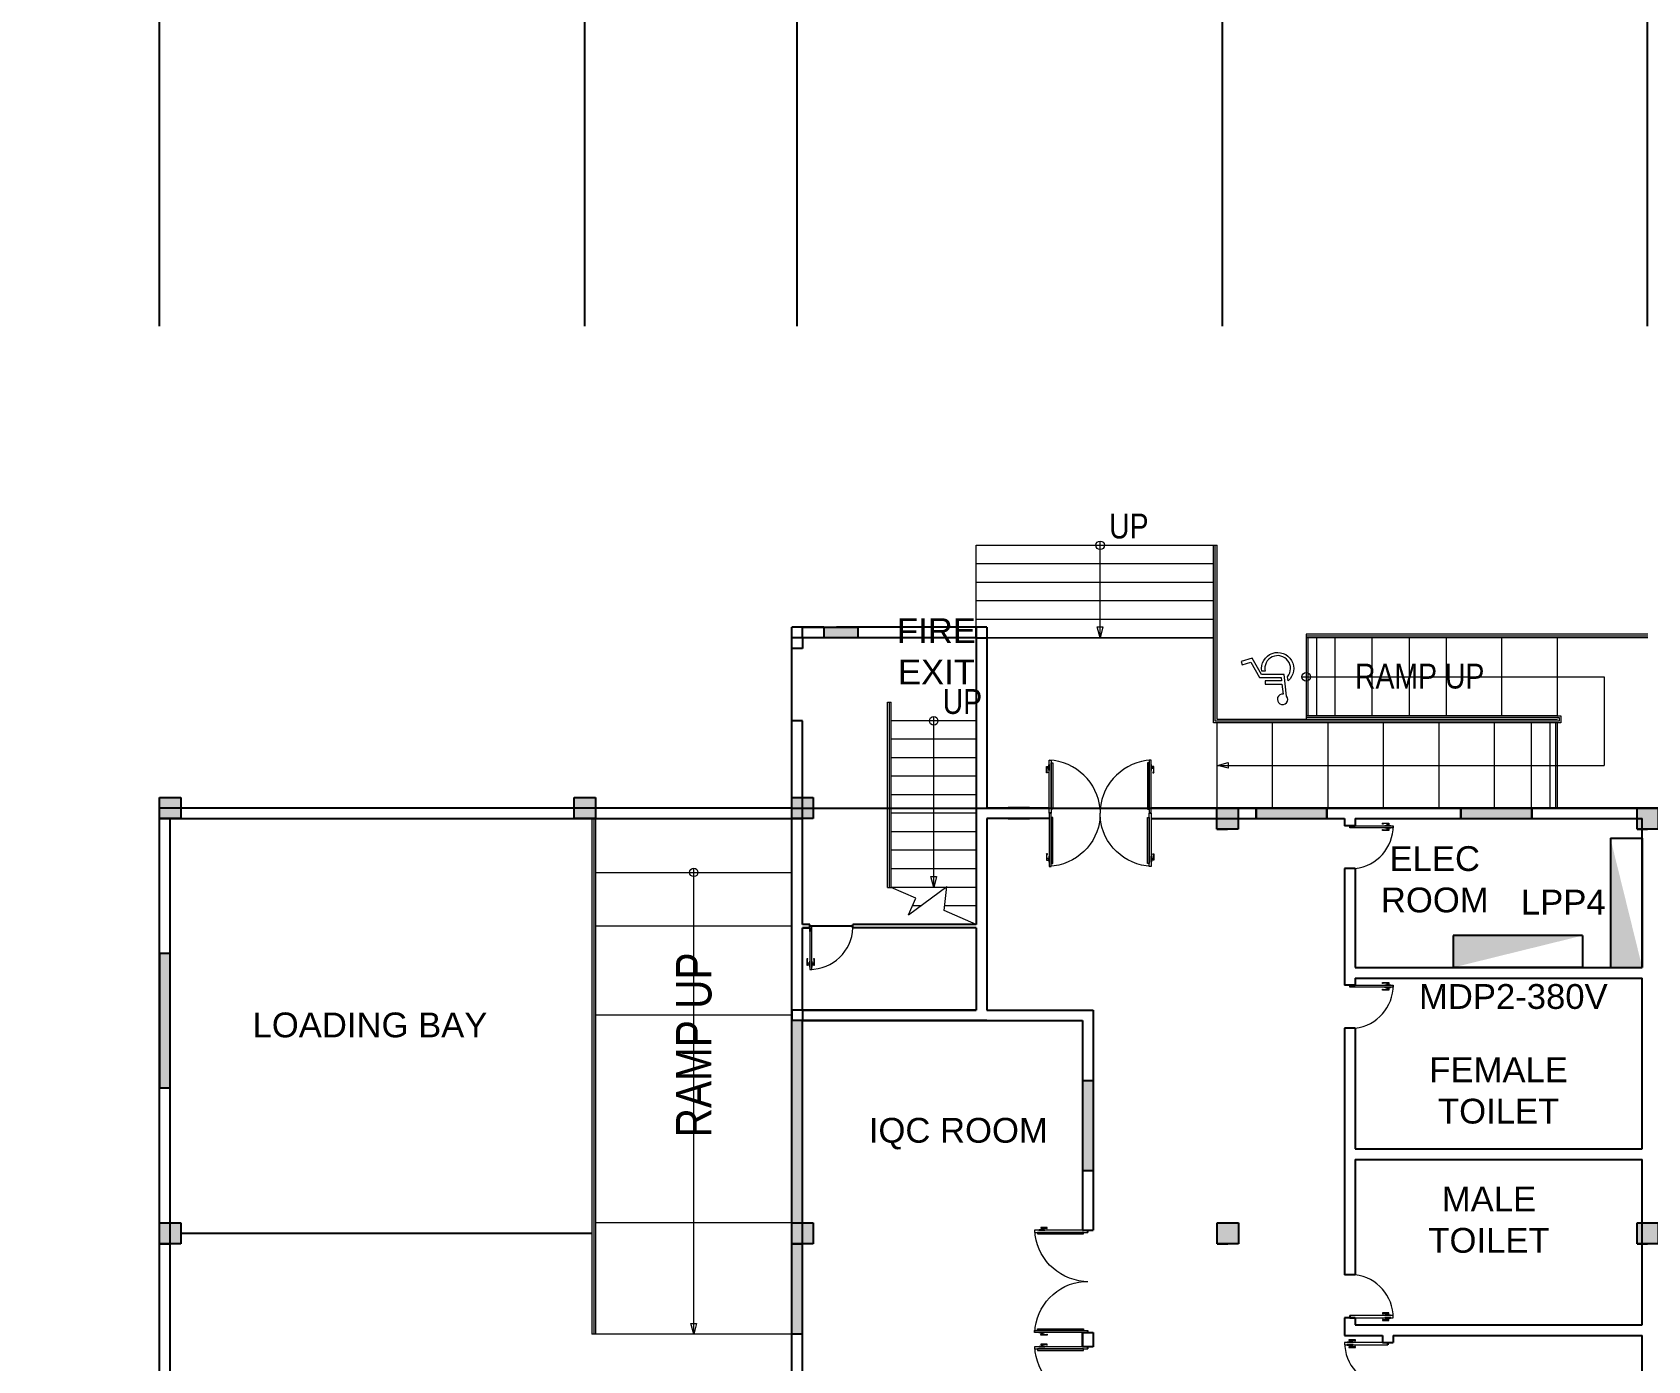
# Model space of a CAD drawing. Header units: millimetres. Extents: x 3339 to 2017737, y 4955 to 2748989.
# Drawn here: x 1037661 to 1060458, y 1293912 to 1312652 of the extents above; entities that cross this region are included whole.
import ezdxf

# ---------------------------------------------------------------- set-up
doc = ezdxf.new("R2010")
doc.units = ezdxf.units.MM
doc.header["$LTSCALE"] = 30
for name, color, linetype, lineweight in [('A-DETL-GENF', 92, 'Continuous', 13), ('A-DOOR', 31, 'Continuous', 13), ('STAIR', 1, 'Continuous', 5), ('T-WAL', 4, 'Continuous', 5)]:
    doc.layers.add(name, color=color, linetype=linetype, lineweight=lineweight)
for name, color, linetype in [('DIM LINES', 7, 'Continuous'), ('TEXT', 7, 'Continuous'), ('window', 92, 'Continuous')]:
    doc.layers.add(name, color=color, linetype=linetype)
doc.styles.add('Arial Narrow', font='ARIALN.TTF', dxfattribs={"height": 200})
doc.styles.get("Standard").update_dxf_attribs({"font": 'arial.ttf'})
doc.dimstyles.new('GREEN', dxfattribs={"dimtxt": 1000, "dimasz": 600, "dimexe": 0.18, "dimexo": 0.0625, "dimgap": 0.09, "dimtad": 2, "dimdec": 0, "dimzin": 0, "dimdsep": 46, "dimtxsty": 'Standard', "dimblk": 'ARCHTICK', "dimcen": 0.09, "dimclrd": 3, "dimclre": 3, "dimclrt": 2, "dimadec": 0, "dimazin": 0, "dimtfac": 1, "dimtdec": 0, "dimtofl": 0, "dimtmove": 0, "dimatfit": 3, "dimfxl": 1, "dimtolj": 1, "dimtzin": 0, "dimarcsym": 0})

# ---------------------------------------------------------------- blocks, each defined once
blk = doc.blocks.new('double door no base 0.5')
at = {"color": 0}
for p, q in [((62065, 59903), (62095, 59903)), ((63478, 59903), (63508, 59903))]:
    blk.add_line(p, q, dxfattribs=at)
at = {"layer": 'A-DETL-GENF'}
for p, q in [((62095, 59843), (62095, 59193)), ((62118, 59843), (62095, 59843)), ((62118, 59193), (62118, 59843)), ((63456, 59193), (63456, 59843)), ((63456, 59843), (63478, 59843)), ((63478, 59843), (63478, 59193)), ((62036, 59324), (62027, 59332)), ((62027, 59332), (62027, 59271)), ((62042, 59332), (62027, 59332)), ((62036, 59271), (62036, 59324)), ((62036, 59324), (62042, 59324)), ((62042, 59324), (62042, 59332)), ((62065, 59299), (62061, 59294)), ((62061, 59294), (62061, 59218)), ((62065, 59214), (62065, 59299)), ((63508, 59214), (63508, 59299)), ((63508, 59299), (63513, 59294)), ((63513, 59294), (63513, 59218)), ((63532, 59324), (63532, 59332)), ((63532, 59332), (63546, 59332)), ((63538, 59324), (63532, 59324)), ((63538, 59324), (63546, 59332)), ((63538, 59271), (63538, 59324)), ((63546, 59332), (63546, 59271)), ((62027, 59271), (62036, 59271)), ((62037, 59271), (62027, 59271)), ((62027, 59271), (62027, 59242)), ((62027, 59242), (62037, 59242)), ((62037, 59242), (62037, 59271)), ((62037, 59268), (62037, 59244)), ((62061, 59268), (62037, 59268)), ((62037, 59244), (62061, 59244)), ((62061, 59244), (62061, 59268)), ((62061, 59218), (62065, 59214)), ((62095, 59193), (62118, 59193)), ((63478, 59193), (63456, 59193)), ((63513, 59218), (63508, 59214)), ((63513, 59244), (63513, 59268)), ((63513, 59268), (63537, 59268)), ((63537, 59244), (63513, 59244)), ((63537, 59271), (63546, 59271)), ((63537, 59242), (63537, 59271)), ((63537, 59268), (63537, 59244)), ((63546, 59242), (63537, 59242)), ((63546, 59271), (63538, 59271)), ((63546, 59271), (63546, 59242))]:
    blk.add_line(p, q, dxfattribs=at)
at = {"layer": 'A-DOOR', "lineweight": 18}
for p, q in [((62065, 59903), (62065, 59153)), ((62065, 59903), (62095, 59903)), ((62095, 59153), (62095, 59903)), ((63478, 59153), (63478, 59903)), ((63508, 59903), (63478, 59903)), ((63508, 59903), (63508, 59153)), ((62065, 59153), (62095, 59153)), ((63508, 59153), (63478, 59153))]:
    blk.add_line(p, q, dxfattribs=at)
at = {"layer": 'A-DOOR'}
blk.add_line((62787, 59847), (62787, 59903), dxfattribs=at)
for centre, start, end in [((62030, 59913), 272.6963, 355.0387), ((63544, 59913), 184.9613, 267.3037)]:
    blk.add_arc(centre, 760, start, end, dxfattribs=at)
blk = doc.blocks.new('_ArchTick')
at = {"color": 0, "linetype": 'ByBlock', "const_width": 0.15}
blk.add_lwpolyline([(-0.5, -0.5), (0.5, 0.5)], dxfattribs=at)
blk = doc.blocks.new('*D882')
at = {"layer": 'Defpoints', "color": 0, "transparency": 16777216}
for p in [(1081457, 1324539), (991457, 1308509), (1081457, 1301709)]:
    blk.add_point(p, dxfattribs=at)
at = {"layer": 'DIM LINES', "color": 3, "linetype": 'ByBlock', "lineweight": -2, "transparency": 16777216}
for p, q in [((991457, 1308509), (991457, 1324539)), ((991457, 1324539), (1081457, 1324539)), ((1081457, 1301709), (1081457, 1324539))]:
    blk.add_line(p, q, dxfattribs=at)
at = {"layer": 'DIM LINES', "color": 3, "lineweight": -2, "transparency": 16777216, "xscale": 600, "yscale": 600, "zscale": 600, "rotation": 180}
blk.add_blockref('_ArchTick', (991457, 1324539), dxfattribs=at)
at = {"layer": 'DIM LINES', "color": 3, "lineweight": -2, "transparency": 16777216, "xscale": 600, "yscale": 600, "zscale": 600}
blk.add_blockref('_ArchTick', (1081457, 1324539), dxfattribs=at)
at = {"layer": 'DIM LINES', "color": 2, "transparency": 16777216, "insert": (1036457, 1325050), "char_height": 1000, "attachment_point": 5}
blk.add_mtext('\\A1;90000', dxfattribs=at)
blk = doc.blocks.new('*D884')
at = {"layer": 'Defpoints', "color": 0, "transparency": 16777216}
for p in [(1039457, 1319497), (1035457, 1308509), (1039457, 1308509)]:
    blk.add_point(p, dxfattribs=at)
at = {"layer": 'DIM LINES', "color": 3, "linetype": 'ByBlock', "lineweight": -2, "transparency": 16777216}
for p, q in [((1035457, 1308509), (1035457, 1319497)), ((1035457, 1319497), (1039457, 1319497)), ((1039457, 1308509), (1039457, 1319497))]:
    blk.add_line(p, q, dxfattribs=at)
at = {"layer": 'DIM LINES', "color": 3, "lineweight": -2, "transparency": 16777216, "xscale": 600, "yscale": 600, "zscale": 600, "rotation": 180}
blk.add_blockref('_ArchTick', (1035457, 1319497), dxfattribs=at)
at = {"layer": 'DIM LINES', "color": 3, "lineweight": -2, "transparency": 16777216, "xscale": 600, "yscale": 600, "zscale": 600}
blk.add_blockref('_ArchTick', (1039457, 1319497), dxfattribs=at)
at = {"layer": 'DIM LINES', "color": 2, "transparency": 16777216, "insert": (1037457, 1320008), "char_height": 1000, "attachment_point": 5}
blk.add_mtext('\\A1;4000', dxfattribs=at)
blk = doc.blocks.new('*D782')
at = {"layer": 'Defpoints', "color": 0, "transparency": 16777216}
for p in [(1060457, 1319497), (1039457, 1308509), (1060457, 1308509)]:
    blk.add_point(p, dxfattribs=at)
at = {"layer": 'DIM LINES', "color": 3, "linetype": 'ByBlock', "lineweight": -2, "transparency": 16777216}
for p, q in [((1039457, 1308509), (1039457, 1319497)), ((1039457, 1319497), (1060457, 1319497)), ((1060457, 1308509), (1060457, 1319497))]:
    blk.add_line(p, q, dxfattribs=at)
at = {"layer": 'DIM LINES', "color": 3, "lineweight": -2, "transparency": 16777216, "xscale": 600, "yscale": 600, "zscale": 600, "rotation": 180}
blk.add_blockref('_ArchTick', (1039457, 1319497), dxfattribs=at)
at = {"layer": 'DIM LINES', "color": 3, "lineweight": -2, "transparency": 16777216, "xscale": 600, "yscale": 600, "zscale": 600}
blk.add_blockref('_ArchTick', (1060457, 1319497), dxfattribs=at)
at = {"layer": 'DIM LINES', "color": 2, "transparency": 16777216, "insert": (1049957, 1320008), "char_height": 1000, "attachment_point": 5}
blk.add_mtext('\\A1;21000', dxfattribs=at)
blk = doc.blocks.new('*D783')
at = {"layer": 'Defpoints', "color": 0, "transparency": 16777216}
for p in [(1081457, 1319497), (1060457, 1308509), (1081457, 1308509)]:
    blk.add_point(p, dxfattribs=at)
at = {"layer": 'DIM LINES', "color": 3, "linetype": 'ByBlock', "lineweight": -2, "transparency": 16777216}
for p, q in [((1060457, 1308509), (1060457, 1319497)), ((1060457, 1319497), (1081457, 1319497)), ((1081457, 1308509), (1081457, 1319497))]:
    blk.add_line(p, q, dxfattribs=at)
at = {"layer": 'DIM LINES', "color": 3, "lineweight": -2, "transparency": 16777216, "xscale": 600, "yscale": 600, "zscale": 600, "rotation": 180}
blk.add_blockref('_ArchTick', (1060457, 1319497), dxfattribs=at)
at = {"layer": 'DIM LINES', "color": 3, "lineweight": -2, "transparency": 16777216, "xscale": 600, "yscale": 600, "zscale": 600}
blk.add_blockref('_ArchTick', (1081457, 1319497), dxfattribs=at)
at = {"layer": 'DIM LINES', "color": 2, "transparency": 16777216, "insert": (1070957, 1320008), "char_height": 1000, "attachment_point": 5}
blk.add_mtext('\\A1;21000', dxfattribs=at)
blk = doc.blocks.new('*D791')
at = {"layer": 'Defpoints', "color": 0, "transparency": 16777216}
for p in [(1039457, 1316216), (1035457, 1308509), (1039457, 1308509)]:
    blk.add_point(p, dxfattribs=at)
at = {"layer": 'DIM LINES', "color": 3, "linetype": 'ByBlock', "lineweight": -2, "transparency": 16777216}
for p, q in [((1035457, 1308509), (1035457, 1316217)), ((1035457, 1316216), (1039457, 1316216)), ((1039457, 1308509), (1039457, 1316217))]:
    blk.add_line(p, q, dxfattribs=at)
at = {"layer": 'DIM LINES', "color": 3, "lineweight": -2, "transparency": 16777216, "xscale": 600, "yscale": 600, "zscale": 600, "rotation": 180}
blk.add_blockref('_ArchTick', (1035457, 1316216), dxfattribs=at)
at = {"layer": 'DIM LINES', "color": 3, "lineweight": -2, "transparency": 16777216, "xscale": 600, "yscale": 600, "zscale": 600}
blk.add_blockref('_ArchTick', (1039457, 1316216), dxfattribs=at)
at = {"layer": 'DIM LINES', "color": 2, "transparency": 16777216, "insert": (1037457, 1316727), "char_height": 1000, "attachment_point": 5}
blk.add_mtext('\\A1;4000', dxfattribs=at)
blk = doc.blocks.new('*D792')
at = {"layer": 'Defpoints', "color": 0, "transparency": 16777216}
for p in [(1045457, 1316217), (1039457, 1308509), (1045457, 1308509)]:
    blk.add_point(p, dxfattribs=at)
at = {"layer": 'DIM LINES', "color": 3, "linetype": 'ByBlock', "lineweight": -2, "transparency": 16777216}
for p, q in [((1039457, 1308509), (1039457, 1316217)), ((1039457, 1316217), (1045457, 1316217)), ((1045457, 1308509), (1045457, 1316217))]:
    blk.add_line(p, q, dxfattribs=at)
at = {"layer": 'DIM LINES', "color": 3, "lineweight": -2, "transparency": 16777216, "xscale": 600, "yscale": 600, "zscale": 600, "rotation": 180}
blk.add_blockref('_ArchTick', (1039457, 1316217), dxfattribs=at)
at = {"layer": 'DIM LINES', "color": 3, "lineweight": -2, "transparency": 16777216, "xscale": 600, "yscale": 600, "zscale": 600}
blk.add_blockref('_ArchTick', (1045457, 1316217), dxfattribs=at)
at = {"layer": 'DIM LINES', "color": 2, "transparency": 16777216, "insert": (1042457, 1316727), "char_height": 1000, "attachment_point": 5}
blk.add_mtext('\\A1;6000', dxfattribs=at)
blk = doc.blocks.new('*D793')
at = {"layer": 'Defpoints', "color": 0, "transparency": 16777216}
for p in [(1048457, 1316217), (1045457, 1308509), (1048457, 1308509)]:
    blk.add_point(p, dxfattribs=at)
at = {"layer": 'DIM LINES', "color": 3, "linetype": 'ByBlock', "lineweight": -2, "transparency": 16777216}
for p, q in [((1045457, 1308509), (1045457, 1316217)), ((1045457, 1316217), (1048457, 1316217)), ((1048457, 1308509), (1048457, 1316217))]:
    blk.add_line(p, q, dxfattribs=at)
at = {"layer": 'DIM LINES', "color": 3, "lineweight": -2, "transparency": 16777216, "xscale": 600, "yscale": 600, "zscale": 600, "rotation": 180}
blk.add_blockref('_ArchTick', (1045457, 1316217), dxfattribs=at)
at = {"layer": 'DIM LINES', "color": 3, "lineweight": -2, "transparency": 16777216, "xscale": 600, "yscale": 600, "zscale": 600}
blk.add_blockref('_ArchTick', (1048457, 1316217), dxfattribs=at)
at = {"layer": 'DIM LINES', "color": 2, "transparency": 16777216, "insert": (1046957, 1316728), "char_height": 1000, "attachment_point": 5}
blk.add_mtext('\\A1;3000', dxfattribs=at)
blk = doc.blocks.new('*D794')
at = {"layer": 'Defpoints', "color": 0, "transparency": 16777216}
for p in [(1054457, 1316217), (1048457, 1308509), (1054457, 1308509)]:
    blk.add_point(p, dxfattribs=at)
at = {"layer": 'DIM LINES', "color": 3, "linetype": 'ByBlock', "lineweight": -2, "transparency": 16777216}
for p, q in [((1048457, 1308509), (1048457, 1316217)), ((1048457, 1316217), (1054457, 1316217)), ((1054457, 1308509), (1054457, 1316217))]:
    blk.add_line(p, q, dxfattribs=at)
at = {"layer": 'DIM LINES', "color": 3, "lineweight": -2, "transparency": 16777216, "xscale": 600, "yscale": 600, "zscale": 600, "rotation": 180}
blk.add_blockref('_ArchTick', (1048457, 1316217), dxfattribs=at)
at = {"layer": 'DIM LINES', "color": 3, "lineweight": -2, "transparency": 16777216, "xscale": 600, "yscale": 600, "zscale": 600}
blk.add_blockref('_ArchTick', (1054457, 1316217), dxfattribs=at)
at = {"layer": 'DIM LINES', "color": 2, "transparency": 16777216, "insert": (1051457, 1316727), "char_height": 1000, "attachment_point": 5}
blk.add_mtext('\\A1;6000', dxfattribs=at)
blk = doc.blocks.new('*D795')
at = {"layer": 'Defpoints', "color": 0, "transparency": 16777216}
for p in [(1060457, 1316217), (1054457, 1308509), (1060457, 1308509)]:
    blk.add_point(p, dxfattribs=at)
at = {"layer": 'DIM LINES', "color": 3, "linetype": 'ByBlock', "lineweight": -2, "transparency": 16777216}
for p, q in [((1054457, 1308509), (1054457, 1316217)), ((1054457, 1316217), (1060457, 1316217)), ((1060457, 1308509), (1060457, 1316217))]:
    blk.add_line(p, q, dxfattribs=at)
at = {"layer": 'DIM LINES', "color": 3, "lineweight": -2, "transparency": 16777216, "xscale": 600, "yscale": 600, "zscale": 600, "rotation": 180}
blk.add_blockref('_ArchTick', (1054457, 1316217), dxfattribs=at)
at = {"layer": 'DIM LINES', "color": 3, "lineweight": -2, "transparency": 16777216, "xscale": 600, "yscale": 600, "zscale": 600}
blk.add_blockref('_ArchTick', (1060457, 1316217), dxfattribs=at)
at = {"layer": 'DIM LINES', "color": 2, "transparency": 16777216, "insert": (1057457, 1316727), "char_height": 1000, "attachment_point": 5}
blk.add_mtext('\\A1;6000', dxfattribs=at)
blk = doc.blocks.new('*D796')
at = {"layer": 'Defpoints', "color": 0, "transparency": 16777216}
for p in [(1066457, 1316217), (1060457, 1308509), (1066457, 1308509)]:
    blk.add_point(p, dxfattribs=at)
at = {"layer": 'DIM LINES', "color": 3, "linetype": 'ByBlock', "lineweight": -2, "transparency": 16777216}
for p, q in [((1060457, 1308509), (1060457, 1316217)), ((1060457, 1316217), (1066457, 1316217)), ((1066457, 1308509), (1066457, 1316217))]:
    blk.add_line(p, q, dxfattribs=at)
at = {"layer": 'DIM LINES', "color": 3, "lineweight": -2, "transparency": 16777216, "xscale": 600, "yscale": 600, "zscale": 600, "rotation": 180}
blk.add_blockref('_ArchTick', (1060457, 1316217), dxfattribs=at)
at = {"layer": 'DIM LINES', "color": 3, "lineweight": -2, "transparency": 16777216, "xscale": 600, "yscale": 600, "zscale": 600}
blk.add_blockref('_ArchTick', (1066457, 1316217), dxfattribs=at)
at = {"layer": 'DIM LINES', "color": 2, "transparency": 16777216, "insert": (1063457, 1316727), "char_height": 1000, "attachment_point": 5}
blk.add_mtext('\\A1;6000', dxfattribs=at)
blk = doc.blocks.new('*D891')
at = {"layer": 'Defpoints', "color": 0, "transparency": 16777216}
for p in [(1048382, 1301709), (1089042, 1301709), (1081457, 1238709)]:
    blk.add_point(p, dxfattribs=at)
at = {"layer": 'DIM LINES', "color": 3, "linetype": 'ByBlock', "lineweight": -2, "transparency": 16777216}
for p, q in [((1048382, 1301709), (1089042, 1301709)), ((1089042, 1238709), (1089042, 1301709)), ((1081457, 1238709), (1089042, 1238709))]:
    blk.add_line(p, q, dxfattribs=at)
at = {"layer": 'DIM LINES', "color": 3, "lineweight": -2, "transparency": 16777216, "xscale": 600, "yscale": 600, "zscale": 600}
for p, rotation in [((1089042, 1301709), 90), ((1089042, 1238709), 270)]:
    blk.add_blockref('_ArchTick', p, dxfattribs=dict(at, rotation=rotation))
at = {"layer": 'DIM LINES', "color": 2, "transparency": 16777216, "insert": (1089553, 1270209), "char_height": 1000, "attachment_point": 5, "rotation": 90}
blk.add_mtext('\\A1;63000', dxfattribs=at)
blk = doc.blocks.new('Poste with lines')
h = blk.add_hatch(color=2)
h.dxf.hatch_style = 1
h.paths.add_polyline_path([(13203, 12318), (12903, 12318), (12903, 12018), (13203, 12018)])
at = {"color": 0}
for p, q in [((12903, 12018), (12903, 12318)), ((12903, 12318), (13203, 12318)), ((13203, 12318), (13203, 12018)), ((12903, 12018), (12903, 12168)), ((12903, 12018), (13053, 12018)), ((13053, 12018), (12903, 12018)), ((13203, 12018), (12903, 12018))]:
    blk.add_line(p, q, dxfattribs=at)
blk = doc.blocks.new('slash')
at = {"layer": 'STAIR'}
for p, q in [((2543, 11669), (2695, 12018)), ((2309, 11772), (2708, 11231)), ((2173, 10818), (2370, 11270))]:
    blk.add_line(p, q, dxfattribs=at)
for points in [[(2309, 11772), (2543, 11669)], [(2370, 11270), (2708, 11231)]]:
    blk.add_lwpolyline(points, dxfattribs=at)

msp = doc.modelspace()

# ---------------------------------------------------------------- hatches: boundary and pattern name
at = {"true_color": 0xf8d731}
h = msp.add_hatch(color=40, dxfattribs=at)
h.dxf.hatch_style = 1
h.paths.add_polyline_path([(1059931.627, 1299459.177), (1060381.627, 1299459.177), (1059931.627, 1301284.177)])
h = msp.add_hatch(color=40, dxfattribs=at)
h.dxf.hatch_style = 1
h.paths.add_polyline_path([(1057712.156, 1299909.177), (1057712.156, 1299459.177), (1059537.156, 1299909.177)])
at = {"layer": 'window'}
h = msp.add_hatch(color=256, dxfattribs=at)
h.dxf.hatch_style = 1
h.paths.add_polyline_path([(1049311.627, 1304259.357), (1048831.627, 1304259.357), (1048831.627, 1304109.357), (1049311.627, 1304109.357)])
h = msp.add_hatch(color=256, dxfattribs=at)
h.dxf.hatch_style = 1
h.paths.add_polyline_path([(1055930.817, 1301709.357), (1054930.817, 1301709.357), (1054930.817, 1301559.357), (1055930.817, 1301559.357)])
h = msp.add_hatch(color=256, dxfattribs=at)
h.dxf.hatch_style = 1
h.paths.add_polyline_path([(1058821.557, 1301709.357), (1057821.557, 1301709.357), (1057821.557, 1301559.357), (1058821.557, 1301559.357)])
h = msp.add_hatch(color=256, dxfattribs=at)
h.dxf.hatch_style = 1
h.paths.add_polyline_path([(1039606.627, 1299659.357), (1039458.247, 1299659.357), (1039458.247, 1297759.357), (1039606.627, 1297759.357)])
h = msp.add_hatch(color=256, dxfattribs=at)
h.dxf.hatch_style = 1
h.paths.add_polyline_path([(1048531.627, 1298709.357), (1048381.627, 1298709.357), (1048381.627, 1295859.357), (1048531.627, 1295859.357)])
h.paths.add_polyline_path([(1048531.627, 1295559.357), (1048381.627, 1295559.357), (1048381.627, 1294284.357), (1048531.627, 1294284.357)])
h = msp.add_hatch(color=256, dxfattribs=at)
h.dxf.hatch_style = 1
h.paths.add_polyline_path([(1052481.627, 1297864.191), (1052481.627, 1296597.524), (1052631.627, 1296597.524), (1052631.627, 1297864.191)])

# ---------------------------------------------------------------- linework, layer by layer
at = {"color": 0}
for p, q in [((1048831.627, 1304259.357), (1048381.627, 1304259.357)), ((1048381.627, 1304109.357), (1048381.627, 1304259.357)), ((1048531.627, 1304259.357), (1048831.627, 1304259.357)), ((1048831.627, 1304259.357), (1049311.627, 1304259.357)), ((1051131.627, 1304259.357), (1049011.627, 1304259.357)), ((1051131.627, 1304259.357), (1051131.627, 1301709.357)), ((1048381.627, 1303959.357), (1048381.627, 1304109.357)), ((1048831.627, 1304109.357), (1048531.627, 1304109.357)), ((1048531.627, 1304109.357), (1048531.627, 1303959.357)), ((1050981.627, 1304109.357), (1048831.627, 1304109.357)), ((1050981.627, 1304109.357), (1050981.627, 1301709.357)), ((1048381.627, 1301709.357), (1048381.627, 1303959.357)), ((1048531.627, 1303959.357), (1048381.627, 1303959.357)), ((1048531.627, 1302939.913), (1048381.627, 1302939.913)), ((1048531.627, 1301859.357), (1048531.627, 1302939.913)), ((1048381.627, 1301709.357), (1048381.627, 1301859.357)), ((1048531.627, 1301559.357), (1048531.627, 1301859.357)), ((1039456.627, 1286415.233), (1039456.627, 1301709.357)), ((1039456.627, 1301709.357), (1048381.627, 1301709.357)), ((1039456.627, 1301559.357), (1048381.627, 1301559.357)), ((1039606.627, 1286415.233), (1039606.627, 1301559.357)), ((1048381.627, 1289559.357), (1048381.627, 1301559.357)), ((1048531.627, 1300067.691), (1048531.627, 1301559.357)), ((1050981.627, 1301709.357), (1050981.627, 1300067.691)), ((1051131.627, 1301709.357), (1052009.317, 1301709.357)), ((1052009.317, 1301559.357), (1051131.627, 1301559.357)), ((1051131.627, 1301559.357), (1051131.627, 1298859.357)), ((1051431.627, 1301709.357), (1051735.127, 1301709.357)), ((1051735.127, 1301709.357), (1051431.627, 1301709.357)), ((1051431.627, 1301709.357), (1051735.127, 1301709.357)), ((1051431.627, 1301709.357), (1051735.127, 1301709.357)), ((1051431.627, 1301559.357), (1051735.127, 1301559.357)), ((1053452.317, 1301709.355), (1067464.177, 1301709.457)), ((1053452.317, 1301559.338), (1056181.627, 1301559.357)), ((1056181.627, 1301559.357), (1056181.627, 1301459.357)), ((1056331.627, 1301559.357), (1060381.627, 1301559.357)), ((1056331.627, 1301559.357), (1056331.627, 1301459.357)), ((1060381.627, 1299459.357), (1060381.627, 1301559.357)), ((1050981.627, 1301409.357), (1050981.627, 1300067.691)), ((1056331.627, 1301459.357), (1056181.627, 1301459.357)), ((1056256.627, 1301459.357), (1056256.627, 1301429.357)), ((1056256.627, 1301459.357), (1056331.627, 1301459.357)), ((1056181.627, 1300853.482), (1056181.627, 1299209.357)), ((1056331.627, 1300853.482), (1056181.627, 1300853.482)), ((1056331.627, 1300853.482), (1056331.627, 1299459.357)), ((1048631.627, 1300067.691), (1048531.627, 1300067.691)), ((1048631.627, 1300017.691), (1048531.627, 1300017.691)), ((1048531.627, 1300017.691), (1048631.627, 1300017.691)), ((1048531.627, 1298859.357), (1048531.627, 1300017.691)), ((1048631.627, 1300017.691), (1048631.627, 1300067.691)), ((1049241.615, 1300042.691), (1048631.627, 1300042.691)), ((1050981.627, 1300067.691), (1049241.615, 1300067.691)), ((1049241.615, 1300017.691), (1049241.615, 1300067.691)), ((1050981.627, 1300017.691), (1049241.615, 1300017.691)), ((1050981.627, 1300017.691), (1050981.627, 1298859.357)), ((1050981.627, 1300017.691), (1050981.627, 1298859.357)), ((1056331.627, 1299459.357), (1060381.627, 1299459.357)), ((1056331.627, 1299309.357), (1056331.627, 1299209.357)), ((1056331.627, 1299309.357), (1060381.627, 1299309.357)), ((1060381.627, 1296901.024), (1060381.627, 1299309.357)), ((1056331.627, 1299209.357), (1056181.627, 1299209.357)), ((1056256.627, 1299209.357), (1056256.627, 1299179.357)), ((1056256.627, 1299209.357), (1056331.627, 1299209.357)), ((1048531.627, 1298859.357), (1050981.627, 1298859.357)), ((1050981.627, 1298859.357), (1048531.627, 1298859.357)), ((1051131.627, 1298859.357), (1051431.627, 1298859.357)), ((1051431.627, 1298859.357), (1052631.627, 1298859.357)), ((1052631.627, 1298859.357), (1052631.627, 1295752.357)), ((1048531.627, 1289709.357), (1048531.627, 1298709.357)), ((1048531.627, 1298709.357), (1052481.627, 1298709.357)), ((1050981.627, 1298709.357), (1048531.627, 1298709.357)), ((1051131.627, 1298709.357), (1048531.627, 1298709.357)), ((1052481.627, 1298709.357), (1052481.627, 1295752.357)), ((1052481.627, 1298709.357), (1052481.627, 1295752.357)), ((1056181.627, 1298603.482), (1056181.627, 1295123.566)), ((1056331.627, 1298603.482), (1056181.627, 1298603.482)), ((1056331.627, 1298603.482), (1056331.627, 1296901.024)), ((1056331.627, 1296901.024), (1060381.627, 1296901.024)), ((1056331.627, 1296751.024), (1056331.627, 1295123.566)), ((1056331.627, 1296751.024), (1060381.627, 1296751.024)), ((1060381.627, 1294417.691), (1060381.627, 1296751.024)), ((1039758.247, 1295709.357), (1045558.247, 1295709.357)), ((1052481.627, 1295752.357), (1052631.627, 1295752.357)), ((1056331.627, 1295123.566), (1056181.627, 1295123.566)), ((1056181.627, 1294517.691), (1056181.627, 1294267.691)), ((1056331.627, 1294517.691), (1056181.627, 1294517.691)), ((1056256.627, 1294547.691), (1056256.627, 1294517.691)), ((1056256.627, 1294547.691), (1056256.627, 1294517.691)), ((1056256.627, 1294517.691), (1056331.627, 1294517.691)), ((1056331.627, 1294517.691), (1056331.627, 1294417.691)), ((1052481.627, 1294309.357), (1052481.627, 1294109.357)), ((1052481.627, 1294109.357), (1052481.627, 1294309.357)), ((1052481.627, 1294309.357), (1052556.627, 1294309.357)), ((1052481.627, 1294309.357), (1052481.627, 1294209.357)), ((1052556.627, 1294309.357), (1052631.627, 1294309.357)), ((1052631.627, 1294309.357), (1052631.627, 1294109.357)), ((1052631.627, 1294309.357), (1052631.627, 1294109.357)), ((1056181.627, 1294267.691), (1056717.127, 1294267.691)), ((1056331.627, 1294417.691), (1060381.627, 1294417.691)), ((1056717.127, 1294267.691), (1056717.127, 1294167.691)), ((1056717.127, 1294267.691), (1056717.127, 1294167.691)), ((1056867.127, 1294267.691), (1060381.627, 1294267.691)), ((1056867.127, 1294267.691), (1056867.127, 1294167.691)), ((1060381.627, 1291859.357), (1060381.627, 1294267.691)), ((1052631.627, 1294109.357), (1052481.627, 1294109.357)), ((1056717.127, 1294167.691), (1056867.127, 1294167.691)), ((1056792.127, 1294167.691), (1056792.127, 1294137.691)), ((1056792.127, 1294137.691), (1056792.127, 1294167.691)), ((1056792.127, 1294137.691), (1056792.127, 1294167.691))]:
    msp.add_line(p, q, dxfattribs=at)
for p, q in [((1048531.627, 1304109.357), (1048531.627, 1304259.357)), ((1050981.627, 1304109.357), (1050981.627, 1304259.357)), ((1050981.627, 1304259.357), (1050981.627, 1304109.357)), ((1048531.627, 1304109.357), (1048381.627, 1304109.357)), ((1050981.627, 1304109.357), (1051131.627, 1304109.357)), ((1050981.627, 1303201.024), (1050981.627, 1300067.691)), ((1054680.007, 1301559.357), (1056181.627, 1301559.357)), ((1054930.817, 1301709.357), (1054930.817, 1301559.357)), ((1055930.817, 1301559.357), (1055930.817, 1301709.357)), ((1057821.557, 1301709.357), (1057821.557, 1301559.357)), ((1058821.557, 1301559.357), (1058821.557, 1301709.357)), ((1059931.627, 1301284.177), (1059931.627, 1299459.177)), ((1059931.627, 1301284.177), (1060381.627, 1301284.177)), ((1060381.627, 1301284.177), (1060381.627, 1299459.177)), ((1048631.627, 1300017.691), (1048631.627, 1299967.691)), ((1059537.156, 1299909.177), (1057712.156, 1299909.177)), ((1057712.156, 1299909.177), (1057712.156, 1299459.177)), ((1059537.156, 1299909.177), (1059537.156, 1299459.177)), ((1039458.247, 1299659.357), (1039458.247, 1297759.357)), ((1059537.156, 1299459.177), (1057712.156, 1299459.177)), ((1059931.627, 1299459.177), (1060381.627, 1299459.177)), ((1048531.627, 1298859.357), (1048381.627, 1298859.357)), ((1048381.627, 1298709.357), (1048381.627, 1298859.357)), ((1048381.627, 1298859.357), (1048381.627, 1298709.357)), ((1048531.627, 1298859.357), (1048531.627, 1298709.357)), ((1048531.627, 1298709.357), (1048381.627, 1298709.357))]:
    msp.add_line(p, q)
at = {"layer": 'A-DETL-GENF'}
for p, q in [((1056716.034, 1301497.457), (1056777.839, 1301497.457)), ((1056716.034, 1301483.087), (1056716.034, 1301497.457)), ((1056724.925, 1301488.872), (1056716.34, 1301497.457)), ((1056777.839, 1301497.457), (1056777.839, 1301488.872)), ((1056777.839, 1301487.932), (1056777.839, 1301497.457)), ((1056777.839, 1301497.457), (1056806.414, 1301497.457)), ((1056806.414, 1301497.457), (1056806.414, 1301487.932)), ((1056724.925, 1301483.087), (1056716.034, 1301483.087)), ((1056716.034, 1301391.257), (1056716.034, 1301405.628)), ((1056716.034, 1301405.628), (1056724.925, 1301405.628)), ((1056777.839, 1301391.257), (1056716.034, 1301391.257)), ((1056724.925, 1301399.843), (1056716.34, 1301391.257)), ((1056777.839, 1301488.872), (1056724.925, 1301488.872)), ((1056724.925, 1301488.872), (1056724.925, 1301483.087)), ((1056724.925, 1301405.628), (1056724.925, 1301399.843)), ((1056724.925, 1301399.843), (1056777.839, 1301399.843)), ((1056749.264, 1301459.357), (1056754.027, 1301464.12)), ((1056834.989, 1301459.357), (1056749.264, 1301459.357)), ((1056754.027, 1301424.595), (1056749.264, 1301429.357)), ((1056749.264, 1301429.357), (1056834.989, 1301429.357)), ((1056754.027, 1301464.12), (1056830.227, 1301464.12)), ((1056830.227, 1301424.595), (1056754.027, 1301424.595)), ((1056806.414, 1301487.932), (1056777.839, 1301487.932)), ((1056777.839, 1301400.782), (1056806.414, 1301400.782)), ((1056777.839, 1301391.257), (1056777.839, 1301400.782)), ((1056777.839, 1301399.843), (1056777.839, 1301391.257)), ((1056806.414, 1301391.257), (1056777.839, 1301391.257)), ((1056780.221, 1301487.932), (1056804.033, 1301487.932)), ((1056780.221, 1301464.12), (1056780.221, 1301487.932)), ((1056804.033, 1301464.12), (1056780.221, 1301464.12)), ((1056780.221, 1301400.782), (1056780.221, 1301424.595)), ((1056780.221, 1301424.595), (1056804.033, 1301424.595)), ((1056804.033, 1301400.782), (1056780.221, 1301400.782)), ((1056804.033, 1301487.932), (1056804.033, 1301464.12)), ((1056804.033, 1301424.595), (1056804.033, 1301400.782)), ((1056806.414, 1301400.782), (1056806.414, 1301391.257)), ((1056830.227, 1301464.12), (1056834.989, 1301459.357)), ((1056834.989, 1301429.357), (1056830.227, 1301424.595)), ((1048593.527, 1299583.284), (1048593.527, 1299521.478)), ((1048607.898, 1299583.284), (1048593.527, 1299583.284)), ((1048602.112, 1299574.393), (1048593.527, 1299582.978)), ((1048593.527, 1299521.478), (1048602.112, 1299521.478)), ((1048603.052, 1299521.478), (1048593.527, 1299521.478)), ((1048593.527, 1299521.478), (1048593.527, 1299492.903)), ((1048593.527, 1299492.903), (1048603.052, 1299492.903)), ((1048602.112, 1299521.478), (1048602.112, 1299574.393)), ((1048602.112, 1299574.393), (1048607.898, 1299574.393)), ((1048603.052, 1299492.903), (1048603.052, 1299521.478)), ((1048603.052, 1299519.097), (1048603.052, 1299495.285)), ((1048626.864, 1299519.097), (1048603.052, 1299519.097)), ((1048603.052, 1299495.285), (1048626.864, 1299495.285)), ((1048607.898, 1299574.393), (1048607.898, 1299583.284)), ((1048631.627, 1299550.053), (1048626.864, 1299545.291)), ((1048626.864, 1299545.291), (1048626.864, 1299469.091)), ((1048626.864, 1299495.285), (1048626.864, 1299519.097)), ((1048626.864, 1299469.091), (1048631.627, 1299464.328)), ((1048631.627, 1299464.328), (1048631.627, 1299550.053)), ((1048666.389, 1299545.291), (1048661.627, 1299550.053)), ((1048661.627, 1299550.053), (1048661.627, 1299464.328)), ((1048661.627, 1299464.328), (1048666.389, 1299469.091)), ((1048666.389, 1299469.091), (1048666.389, 1299545.291)), ((1048690.202, 1299519.097), (1048666.389, 1299519.097)), ((1048666.389, 1299519.097), (1048666.389, 1299495.285)), ((1048666.389, 1299495.285), (1048690.202, 1299495.285)), ((1048699.727, 1299583.284), (1048685.356, 1299583.284)), ((1048685.356, 1299583.284), (1048685.356, 1299574.393)), ((1048685.356, 1299574.393), (1048691.142, 1299574.393)), ((1048690.202, 1299521.478), (1048690.202, 1299492.903)), ((1048699.727, 1299521.478), (1048690.202, 1299521.478)), ((1048690.202, 1299495.285), (1048690.202, 1299519.097)), ((1048690.202, 1299492.903), (1048699.727, 1299492.903)), ((1048691.142, 1299574.393), (1048699.727, 1299582.978)), ((1048691.142, 1299574.393), (1048691.142, 1299521.478)), ((1048691.142, 1299521.478), (1048699.727, 1299521.478)), ((1048699.727, 1299521.478), (1048699.727, 1299583.284)), ((1048699.727, 1299492.903), (1048699.727, 1299521.478)), ((1056716.034, 1299247.457), (1056777.839, 1299247.457)), ((1056716.034, 1299233.087), (1056716.034, 1299247.457)), ((1056724.925, 1299233.087), (1056716.034, 1299233.087)), ((1056724.925, 1299238.872), (1056716.34, 1299247.457)), ((1056777.839, 1299238.872), (1056724.925, 1299238.872)), ((1056724.925, 1299238.872), (1056724.925, 1299233.087)), ((1056749.264, 1299209.357), (1056754.027, 1299214.12)), ((1056754.027, 1299214.12), (1056830.227, 1299214.12)), ((1056777.839, 1299247.457), (1056777.839, 1299238.872)), ((1056777.839, 1299237.932), (1056777.839, 1299247.457)), ((1056777.839, 1299247.457), (1056806.414, 1299247.457)), ((1056806.414, 1299237.932), (1056777.839, 1299237.932)), ((1056780.221, 1299237.932), (1056804.033, 1299237.932)), ((1056780.221, 1299214.12), (1056780.221, 1299237.932)), ((1056804.033, 1299214.12), (1056780.221, 1299214.12)), ((1056804.033, 1299237.932), (1056804.033, 1299214.12)), ((1056806.414, 1299247.457), (1056806.414, 1299237.932)), ((1056830.227, 1299214.12), (1056834.989, 1299209.357)), ((1056716.034, 1299141.257), (1056716.034, 1299155.628)), ((1056716.034, 1299155.628), (1056724.925, 1299155.628)), ((1056777.839, 1299141.257), (1056716.034, 1299141.257)), ((1056724.925, 1299149.843), (1056716.34, 1299141.257)), ((1056724.925, 1299155.628), (1056724.925, 1299149.843)), ((1056724.925, 1299149.843), (1056777.839, 1299149.843)), ((1056834.989, 1299209.357), (1056749.264, 1299209.357)), ((1056754.027, 1299174.595), (1056749.264, 1299179.357)), ((1056749.264, 1299179.357), (1056834.989, 1299179.357)), ((1056830.227, 1299174.595), (1056754.027, 1299174.595)), ((1056777.839, 1299150.782), (1056806.414, 1299150.782)), ((1056777.839, 1299141.257), (1056777.839, 1299150.782)), ((1056777.839, 1299149.843), (1056777.839, 1299141.257)), ((1056806.414, 1299141.257), (1056777.839, 1299141.257)), ((1056780.221, 1299150.782), (1056780.221, 1299174.595)), ((1056780.221, 1299174.595), (1056804.033, 1299174.595)), ((1056804.033, 1299150.782), (1056780.221, 1299150.782)), ((1056804.033, 1299174.595), (1056804.033, 1299150.782)), ((1056806.414, 1299150.782), (1056806.414, 1299141.257)), ((1056834.989, 1299179.357), (1056830.227, 1299174.595)), ((1056716.034, 1294585.791), (1056716.034, 1294571.42)), ((1056777.839, 1294585.791), (1056716.034, 1294585.791)), ((1056716.034, 1294571.42), (1056724.925, 1294571.42)), ((1056724.925, 1294493.961), (1056716.034, 1294493.961)), ((1056716.034, 1294493.961), (1056716.034, 1294479.591)), ((1056716.034, 1294479.591), (1056777.839, 1294479.591)), ((1056724.925, 1294577.205), (1056716.34, 1294585.791)), ((1056724.925, 1294488.176), (1056716.34, 1294479.591)), ((1056724.925, 1294571.42), (1056724.925, 1294577.205)), ((1056724.925, 1294577.205), (1056777.839, 1294577.205)), ((1056724.925, 1294488.176), (1056724.925, 1294493.961)), ((1056777.839, 1294488.176), (1056724.925, 1294488.176)), ((1056754.027, 1294552.453), (1056749.264, 1294547.691)), ((1056749.264, 1294547.691), (1056834.989, 1294547.691)), ((1056834.989, 1294517.691), (1056749.264, 1294517.691)), ((1056749.264, 1294517.691), (1056754.027, 1294512.928)), ((1056830.227, 1294552.453), (1056754.027, 1294552.453)), ((1056754.027, 1294512.928), (1056830.227, 1294512.928)), ((1056777.839, 1294577.205), (1056777.839, 1294585.791)), ((1056806.414, 1294585.791), (1056777.839, 1294585.791)), ((1056777.839, 1294585.791), (1056777.839, 1294576.266)), ((1056777.839, 1294576.266), (1056806.414, 1294576.266)), ((1056777.839, 1294489.116), (1056777.839, 1294479.591)), ((1056806.414, 1294489.116), (1056777.839, 1294489.116)), ((1056777.839, 1294479.591), (1056777.839, 1294488.176)), ((1056777.839, 1294479.591), (1056806.414, 1294479.591)), ((1056780.221, 1294576.266), (1056780.221, 1294552.453)), ((1056804.033, 1294576.266), (1056780.221, 1294576.266)), ((1056780.221, 1294552.453), (1056804.033, 1294552.453)), ((1056804.033, 1294512.928), (1056780.221, 1294512.928)), ((1056780.221, 1294512.928), (1056780.221, 1294489.116)), ((1056780.221, 1294489.116), (1056804.033, 1294489.116)), ((1056804.033, 1294552.453), (1056804.033, 1294576.266)), ((1056804.033, 1294489.116), (1056804.033, 1294512.928)), ((1056806.414, 1294576.266), (1056806.414, 1294585.791)), ((1056806.414, 1294479.591), (1056806.414, 1294489.116)), ((1056834.989, 1294547.691), (1056830.227, 1294552.453)), ((1056830.227, 1294512.928), (1056834.989, 1294517.691)), ((1056270.914, 1294205.791), (1056242.339, 1294205.791)), ((1056242.339, 1294205.791), (1056242.339, 1294196.266)), ((1056332.72, 1294205.791), (1056270.914, 1294205.791)), ((1056270.914, 1294205.791), (1056270.914, 1294197.205)), ((1056270.914, 1294196.266), (1056270.914, 1294205.791)), ((1056323.829, 1294197.205), (1056332.414, 1294205.791)), ((1056332.72, 1294191.42), (1056332.72, 1294205.791)), ((1056218.527, 1294172.453), (1056213.764, 1294167.691)), ((1056213.764, 1294167.691), (1056299.489, 1294167.691)), ((1056213.764, 1294137.691), (1056218.527, 1294132.928)), ((1056299.489, 1294137.691), (1056213.764, 1294137.691)), ((1056294.727, 1294172.453), (1056218.527, 1294172.453)), ((1056218.527, 1294132.928), (1056294.727, 1294132.928)), ((1056242.339, 1294196.266), (1056270.914, 1294196.266)), ((1056270.914, 1294109.116), (1056242.339, 1294109.116)), ((1056242.339, 1294109.116), (1056242.339, 1294099.591)), ((1056242.339, 1294099.591), (1056270.914, 1294099.591)), ((1056268.533, 1294196.266), (1056244.721, 1294196.266)), ((1056244.721, 1294196.266), (1056244.721, 1294172.453)), ((1056244.721, 1294172.453), (1056268.533, 1294172.453)), ((1056268.533, 1294132.928), (1056244.721, 1294132.928)), ((1056244.721, 1294132.928), (1056244.721, 1294109.116)), ((1056244.721, 1294109.116), (1056268.533, 1294109.116)), ((1056268.533, 1294172.453), (1056268.533, 1294196.266)), ((1056268.533, 1294109.116), (1056268.533, 1294132.928)), ((1056270.914, 1294197.205), (1056323.829, 1294197.205)), ((1056270.914, 1294099.591), (1056270.914, 1294109.116)), ((1056323.829, 1294108.176), (1056270.914, 1294108.176)), ((1056270.914, 1294108.176), (1056270.914, 1294099.591)), ((1056270.914, 1294099.591), (1056332.72, 1294099.591)), ((1056299.489, 1294167.691), (1056294.727, 1294172.453)), ((1056294.727, 1294132.928), (1056299.489, 1294137.691)), ((1056323.829, 1294197.205), (1056323.829, 1294191.42)), ((1056323.829, 1294191.42), (1056332.72, 1294191.42)), ((1056332.72, 1294113.961), (1056323.829, 1294113.961)), ((1056323.829, 1294113.961), (1056323.829, 1294108.176)), ((1056323.829, 1294108.176), (1056332.414, 1294099.591)), ((1056332.72, 1294099.591), (1056332.72, 1294113.961))]:
    msp.add_line(p, q, dxfattribs=at)
at = {"layer": 'A-DOOR', "lineweight": 18}
for p, q in [((1056256.627, 1301429.357), (1056256.627, 1301459.357)), ((1056256.627, 1301459.357), (1056867.127, 1301459.357)), ((1056867.127, 1301429.357), (1056256.627, 1301429.357)), ((1056867.127, 1301459.357), (1056867.127, 1301429.357)), ((1048661.627, 1300042.691), (1048631.627, 1300042.691)), ((1048631.627, 1300042.691), (1048631.627, 1299432.191)), ((1048661.627, 1299432.191), (1048661.627, 1300042.691)), ((1048631.627, 1299432.191), (1048661.627, 1299432.191)), ((1056256.627, 1299179.357), (1056256.627, 1299209.357)), ((1056256.627, 1299209.357), (1056867.127, 1299209.357)), ((1056867.127, 1299179.357), (1056256.627, 1299179.357)), ((1056867.127, 1299209.357), (1056867.127, 1299179.357)), ((1056256.627, 1294547.691), (1056256.627, 1294517.691)), ((1056867.127, 1294547.691), (1056256.627, 1294547.691)), ((1056256.627, 1294517.691), (1056867.127, 1294517.691)), ((1056867.127, 1294517.691), (1056867.127, 1294547.691)), ((1056792.127, 1294167.691), (1056181.627, 1294167.691)), ((1056181.627, 1294167.691), (1056181.627, 1294137.691)), ((1056181.627, 1294137.691), (1056792.127, 1294137.691)), ((1056792.127, 1294137.691), (1056792.127, 1294167.691))]:
    msp.add_line(p, q, dxfattribs=at)
at = {"layer": 'A-DOOR'}
for centre, start, end in [((1056256.627, 1301459.357), 277.05662, 0), ((1048631.627, 1300042.691), 270, 357.6530792), ((1056256.627, 1299209.357), 277.05662, 0), ((1056256.627, 1294517.691), 0, 82.94338), ((1056792.127, 1294167.691), 180, 262.94338)]:
    msp.add_arc(centre, 610.5, start, end, dxfattribs=at)
at = {"layer": 'STAIR'}
for p, q in [((1050981.627, 1305414.913), (1054380.007, 1305414.913)), ((1054330.007, 1302909.357), (1054330.007, 1305414.913)), ((1054355.007, 1302934.357), (1054355.007, 1305414.913)), ((1054380.007, 1302959.357), (1054380.007, 1305414.913)), ((1051131.627, 1304109.357), (1054330.007, 1304109.357)), ((1059183.247, 1303009.357), (1059183.247, 1304109.357)), ((1049731.627, 1303201.024), (1049781.627, 1303201.024)), ((1054380.007, 1301709.357), (1054380.007, 1302909.357)), ((1059183.247, 1303009.357), (1059233.247, 1303009.357)), ((1059183.247, 1302984.357), (1059208.247, 1302984.357)), ((1059208.247, 1302934.357), (1059183.247, 1302934.357)), ((1059183.247, 1301709.357), (1059183.247, 1302909.357)), ((1059233.247, 1302909.357), (1059183.247, 1302909.357)), ((1059208.247, 1302984.357), (1059208.247, 1302934.357)), ((1059233.247, 1303009.357), (1059233.247, 1302909.357)), ((1045558.247, 1301559.357), (1045558.247, 1294284.357)), ((1045583.247, 1301559.357), (1045583.247, 1294284.357)), ((1045608.247, 1301559.357), (1045608.247, 1294284.357)), ((1045608.247, 1301559.357), (1045608.247, 1300042.691)), ((1045608.247, 1300801.024), (1048381.627, 1300801.024)), ((1049731.627, 1300589.913), (1049781.627, 1300589.913)), ((1050130.281, 1300438.184), (1049781.627, 1300589.913)), ((1050981.627, 1300067.691), (1050529.725, 1300264.352)), ((1048381.627, 1300042.691), (1045608.247, 1300042.691)), ((1048381.627, 1298784.357), (1045608.247, 1298784.357)), ((1048381.627, 1295859.357), (1045608.247, 1295859.357)), ((1048381.627, 1294284.357), (1045558.247, 1294284.357))]:
    msp.add_line(p, q, dxfattribs=at)
at = {"layer": 'STAIR', "color": 1}
for p, q in [((1052730.817, 1304109.357), (1052730.817, 1305475.292)), ((1052730.817, 1304109.357), (1052688.852, 1304262.755)), ((1052688.852, 1304262.755), (1052769.617, 1304262.755)), ((1052769.617, 1304262.755), (1052730.817, 1304109.357)), ((1055578.423, 1303559.357), (1059845.747, 1303559.357)), ((1059845.747, 1303559.357), (1059845.747, 1302310.914)), ((1050381.627, 1300589.913), (1050381.627, 1303000.292)), ((1054385.698, 1302310.914), (1054539.096, 1302352.879)), ((1054539.096, 1302272.115), (1054385.698, 1302310.914)), ((1054385.698, 1302310.914), (1059845.747, 1302310.914)), ((1054539.096, 1302352.879), (1054539.096, 1302272.115)), ((1046994.937, 1294284.357), (1046994.937, 1300861.404)), ((1050381.627, 1300589.913), (1050339.662, 1300743.311)), ((1050339.662, 1300743.311), (1050420.427, 1300743.311)), ((1050420.427, 1300743.311), (1050381.627, 1300589.913)), ((1046994.937, 1294284.357), (1046952.972, 1294437.755)), ((1046952.972, 1294437.755), (1047033.737, 1294437.755)), ((1047033.737, 1294437.755), (1046994.937, 1294284.357))]:
    msp.add_line(p, q, dxfattribs=at)
at = {"layer": 'STAIR', "color": 244, "linetype": 'ByBlock', "true_color": 0x991b1e}
for p, q in [((1055788.802, 1303009.357), (1055788.802, 1304109.357)), ((1056049.914, 1303009.357), (1056049.914, 1304109.357)), ((1056572.136, 1303009.357), (1056572.136, 1304109.357)), ((1057094.358, 1303009.357), (1057094.358, 1304109.357)), ((1057616.58, 1303009.357), (1057616.58, 1304109.357)), ((1058399.914, 1303009.357), (1058399.914, 1304109.357)), ((1059183.247, 1303009.357), (1059183.247, 1304109.357)), ((1049731.627, 1300589.913), (1049731.627, 1303201.024)), ((1049756.627, 1300589.913), (1049756.627, 1303201.024)), ((1049781.627, 1300589.913), (1049781.627, 1303201.024)), ((1050981.627, 1300067.691), (1050981.627, 1303201.024)), ((1050981.627, 1302939.913), (1049781.627, 1302939.913)), ((1055163.34, 1301709.357), (1055163.34, 1302909.357)), ((1055946.674, 1301709.357), (1055946.674, 1302909.357)), ((1056730.007, 1301709.357), (1056730.007, 1302909.357)), ((1057513.34, 1301709.357), (1057513.34, 1302909.357)), ((1058296.674, 1301709.357), (1058296.674, 1302909.357)), ((1058818.896, 1301709.357), (1058818.896, 1302909.357)), ((1059080.007, 1301709.357), (1059080.007, 1302909.357)), ((1050981.627, 1302678.802), (1049781.627, 1302678.802)), ((1050981.627, 1302417.691), (1049781.627, 1302417.691)), ((1050981.627, 1302156.58), (1049781.627, 1302156.58)), ((1050981.627, 1301895.469), (1049781.627, 1301895.469)), ((1050981.627, 1301634.357), (1049781.627, 1301634.357)), ((1050981.627, 1301373.246), (1049781.627, 1301373.246)), ((1050981.627, 1301112.135), (1049781.627, 1301112.135)), ((1050981.627, 1300851.024), (1049781.627, 1300851.024)), ((1050551.174, 1300589.913), (1049781.627, 1300589.913)), ((1050981.627, 1300589.913), (1050566.927, 1300589.913)), ((1050197.871, 1300328.802), (1050082.68, 1300328.802)), ((1050981.627, 1300328.802), (1050537.089, 1300328.802))]:
    msp.add_line(p, q, dxfattribs=at)
at = {"layer": 'STAIR', "color": 0, "linetype": 'ByBlock'}
for points in [[(1055286.062, 1303548.626), (1055291.512, 1303503.602), (1055058.284, 1303503.602), (1055058.284, 1303458.579), (1055296.962, 1303458.579), (1055314.264, 1303315.638, 4.985504912), (1055363.01, 1303287.598), (1055325.964, 1303593.649), (1055007.586, 1303593.649), (1054877.697, 1303822.077), (1054722.575, 1303774.38), (1054735.808, 1303731.345), (1054856.41, 1303768.428), (1054981.394, 1303548.626)], [(1055382.147, 1303504.168), (1055375.302, 1303560.722, 1.607748101), (1055059.466, 1303638.672), (1055013.591, 1303638.672, -1.729757262)]]:
    msp.add_lwpolyline(points, format="xyb", close=True, dxfattribs=at)
at = {"layer": 'STAIR', "color": 1}
for centre in [(1052730.817, 1305414.913), (1055638.802, 1303559.357), (1050381.627, 1302939.913), (1046994.937, 1300801.024)]:
    msp.add_circle(centre, 60.379, dxfattribs=at)
at = {"layer": 'T-WAL', "color": 244, "linetype": 'ByBlock', "true_color": 0x991b1e}
for p, q in [((1050981.627, 1304109.357), (1050981.627, 1305414.913)), ((1054330.007, 1305153.802), (1050981.627, 1305153.802)), ((1054330.007, 1304892.691), (1050981.627, 1304892.691)), ((1054330.007, 1304631.58), (1050981.627, 1304631.58)), ((1054330.007, 1304370.469), (1050981.627, 1304370.469)), ((1054330.007, 1304109.357), (1050981.627, 1304109.357)), ((1060458.247, 1304159.357), (1055638.802, 1304159.357)), ((1055638.802, 1304159.357), (1055638.802, 1302959.357)), ((1060458.247, 1304134.357), (1055638.802, 1304134.357)), ((1060458.247, 1304109.357), (1055638.802, 1304109.357)), ((1055663.802, 1304109.357), (1055663.802, 1303009.357)), ((1059183.247, 1302909.357), (1054330.007, 1302909.357)), ((1059183.247, 1302934.357), (1054355.007, 1302934.357)), ((1059183.247, 1302959.357), (1054380.007, 1302959.357)), ((1059183.247, 1303009.357), (1055638.802, 1303009.357)), ((1059183.247, 1302984.357), (1055638.802, 1302984.357)), ((1059158.247, 1302909.357), (1059158.247, 1301709.357))]:
    msp.add_line(p, q, dxfattribs=at)
at = {"layer": 'window'}
for p, q in [((1048831.627, 1304259.357), (1048831.627, 1304109.357)), ((1049311.627, 1304259.357), (1049311.627, 1304109.357)), ((1054930.817, 1301559.357), (1054930.817, 1301709.357)), ((1055930.817, 1301709.357), (1055930.817, 1301559.357)), ((1057821.557, 1301559.357), (1057821.557, 1301709.357)), ((1058821.557, 1301709.357), (1058821.557, 1301559.357)), ((1039458.247, 1299659.357), (1039606.627, 1299659.357)), ((1048531.627, 1298709.357), (1048381.627, 1298709.357)), ((1052481.627, 1297864.191), (1052631.627, 1297864.191)), ((1039458.247, 1297759.357), (1039606.627, 1297759.357)), ((1052481.627, 1296597.524), (1052631.627, 1296597.524)), ((1048531.627, 1294284.357), (1048381.627, 1294284.357))]:
    msp.add_line(p, q, dxfattribs=at)

# ---------------------------------------------------------------- block references
at = {"color": 0, "rotation": 179.9995834250659}
msp.add_blockref('double door no base 0.5', (1115518.024, 1361537.099), dxfattribs=at)
at = {"color": 0}
for p in [(1026553.136, 1289541.247), (1032404.756, 1289541.247), (1035478.136, 1289541.247), (1041476.516, 1289391.247), (1047404.756, 1289391.247), (1026554.756, 1283541.247), (1035478.136, 1283541.247), (1041478.136, 1283541.247), (1047404.756, 1283541.247)]:
    msp.add_blockref('Poste with lines', p, dxfattribs=at)
at = {"color": 0, "xscale": -1}
for p, rotation in [((1115518.024, 1241731.557), 0.0004165749341478175), ((992653.365, 1232244.086), 269.9999999999866), ((992653.365, 1230601.086), 269.9999999999866)]:
    msp.add_blockref('double door no base 0.5', p, dxfattribs=dict(at, rotation=rotation))
at = {"layer": 'STAIR', "color": 0, "rotation": 89.99999999999716}
msp.add_blockref('slash', (1061799.738, 1297894.756), dxfattribs=at)

# ---------------------------------------------------------------- texts
at = {"layer": 'STAIR', "color": 1, "char_height": 350, "attachment_point": 1, "style": 'Arial Narrow'}
for s, width, heights, insert in [('UP', 800.09192, [136.329], (1052857.908, 1305861.484)), ('RAMP UP', 2713.47665, [253.4], (1056327.552, 1303744.794)), ('UP', 800.09192, [136.329], (1050508.718, 1303386.484))]:
    msp.add_mtext_dynamic_manual_height_columns(s, width=width, gutter_width=1, heights=heights, dxfattribs=dict(at, insert=insert))
at = {"layer": 'STAIR', "color": 1, "insert": (1046745.697, 1297062.762), "char_height": 500, "attachment_point": 1, "rotation": 90, "style": 'Arial Narrow'}
msp.add_mtext_dynamic_manual_height_columns('RAMP UP', width=2734.67667, gutter_width=1011.132, heights=[253.4], dxfattribs=at)
msp.add_mtext_dynamic_manual_height_columns('RAMP UP', width=2734.67667, gutter_width=1011.132, heights=[253.4], dxfattribs=at)
at = {"layer": 'TEXT', "char_height": 350, "attachment_point": 1}
for s, width, insert in [('\\pxqc;FIRE EXIT', 1254.53393, (1049793.162, 1304386.581)), ('\\pxqc;ELEC ROOM', 1661.72894, (1056622.397, 1301170.567)), ('\\pxqc;LOADING BAY', 4394.73285, (1040229.141, 1298824.041)), ('\\pxqc;FEMALE TOILET', 3189.70598, (1056759.524, 1298191.292)), ('\\pxqc;IQC ROOM', 4394.73285, (1048531.627, 1297337.376)), ('\\pxqc,t9;MALE TOILET', 2917.42681, (1056759.524, 1296368.434))]:
    msp.add_mtext_dynamic_manual_height_columns(s, width=width, gutter_width=0, heights=[1406.025], dxfattribs=dict(at, insert=insert))
at = {"layer": 'TEXT', "color": 40, "true_color": 0xf8d731, "char_height": 350, "attachment_point": 1}
for s, insert in [('\\pxqc;LPP4', (1058848.427, 1300556.596)), ('\\pxqc;MDP2-380V', (1058143.216, 1299225.182))]:
    msp.add_mtext_dynamic_manual_height_columns(s, width=837.91337, gutter_width=0, heights=[0], dxfattribs=dict(at, insert=insert))

# ---------------------------------------------------------------- dimensions: what is measured, and where the dimension line sits
at = {"layer": 'DIM LINES', "color": 0}
for base, p1, p2, picture, middle in [((1081456.627, 1324539.298), (991456.627, 1308509.357), (1081456.627, 1301709.357), '*D882', (1036456.627, 1325049.961)), ((1039456.627, 1319497.128), (1035456.627, 1308509.357), (1039456.627, 1308509.357), '*D884', (1037456.627, 1320007.791)), ((1060456.627, 1319497.128), (1039456.627, 1308509.357), (1060456.627, 1308509.357), '*D782', (1049956.627, 1320007.791)), ((1081456.627, 1319497.128), (1060456.627, 1308509.357), (1081456.627, 1308509.357), '*D783', (1070956.627, 1320007.791)), ((1039456.627, 1316216.35), (1035456.627, 1308509.357), (1039456.627, 1308509.357), '*D791', (1037456.627, 1316727.012)), ((1045456.627, 1316216.53), (1039456.627, 1308509.357), (1045456.627, 1308509.357), '*D792', (1042456.627, 1316727.192)), ((1048456.627, 1316216.53), (1045456.627, 1308509.357), (1048456.627, 1308509.357), '*D793', (1046956.627, 1316727.534)), ((1054456.627, 1316216.53), (1048456.627, 1308509.357), (1054456.627, 1308509.357), '*D794', (1051456.627, 1316727.192)), ((1060456.627, 1316216.53), (1054456.627, 1308509.357), (1060456.627, 1308509.357), '*D795', (1057456.627, 1316727.192)), ((1066456.627, 1316216.53), (1060456.627, 1308509.357), (1066456.627, 1308509.357), '*D796', (1063456.627, 1316727.192))]:
    dim = msp.add_linear_dim(base=base, p1=p1, p2=p2, dimstyle='GREEN', dxfattribs=at)
    dim.commit()
    dim.dimension.update_dxf_attribs({"geometry": picture, "text_midpoint": middle})
dim = msp.add_linear_dim(base=(1089042.309, 1301709.357), p1=(1081456.627, 1238709.357), p2=(1048381.627, 1301709.357), angle=90, dimstyle='GREEN', dxfattribs=at)
dim.commit()
dim.dimension.update_dxf_attribs({"geometry": '*D891', "text_midpoint": (1089553.313, 1270209.357)})

doc.saveas('drawing.dxf')
